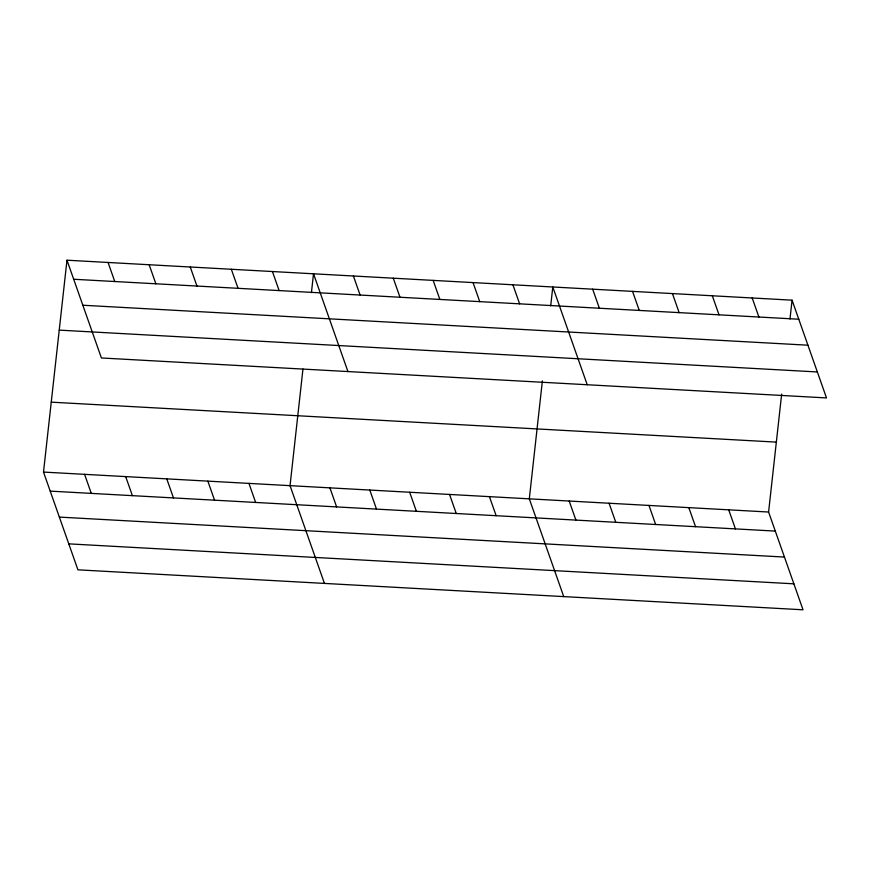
<?xml version="1.0" encoding="UTF-8"?>
<svg xmlns="http://www.w3.org/2000/svg" width="870" height="870" viewBox="0 0 870 870"><rect width="100%" height="100%" fill="white"/><g stroke="black" fill="none" stroke-linecap="round" stroke-linejoin="round"><path stroke-width="1.3" d="M781.662 394.099L768.591 512.028L803.021 609.794L77.93 569.828L43.5 472.073L66.979 260.206L792.07 300.172L826.5 397.927L101.409 357.972L66.979 260.206M302.956 369.054L290.036 485.656L324.456 583.422M311.427 292.614L313.515 273.789L347.935 371.555M542.38 380.908L529.308 498.847L563.738 596.602M550.71 305.805L552.787 286.98L587.217 384.747M789.982 318.996L792.07 300.172M73.689 279.259L798.78 319.225M82.835 305.239L807.925 345.194M59.225 330.121L817.354 371.958M51.243 402.157L776.344 442.112M43.5 472.073L768.591 512.028M50.21 491.126L775.3 531.091M59.356 517.095L784.446 557.061M68.784 543.859L793.875 583.824M752.191 297.975L758.901 317.028M712.312 295.778L719.022 314.831M672.434 293.571L679.144 312.635M728.712 509.831L735.422 528.895M632.555 291.374L639.265 310.438M688.833 507.634L695.543 526.687M592.677 289.177L599.386 308.241M648.955 505.437L655.665 524.49M609.076 503.241L615.786 522.294M512.908 284.784L519.618 303.837M569.197 501.044L575.907 520.097M473.03 282.587L479.74 301.64M433.151 280.39L439.861 299.443M489.429 496.65L496.139 515.703M393.273 278.193L399.982 297.246M449.551 494.443L456.261 513.507M353.394 275.997L360.104 295.05M409.672 492.246L416.382 511.31M369.793 490.049L376.503 509.113M272.419 271.527L279.129 290.58M329.915 487.852L336.625 506.905M231.333 269.265L238.043 288.318M190.247 267.003L196.957 286.056M248.94 483.394L255.649 502.447M149.151 264.73L155.871 283.794M207.854 481.132L214.564 500.185M108.065 262.468L114.775 281.532M166.768 478.859L173.478 497.923M125.682 476.597L132.392 495.65M84.586 474.335L91.296 493.388"/></g></svg>
